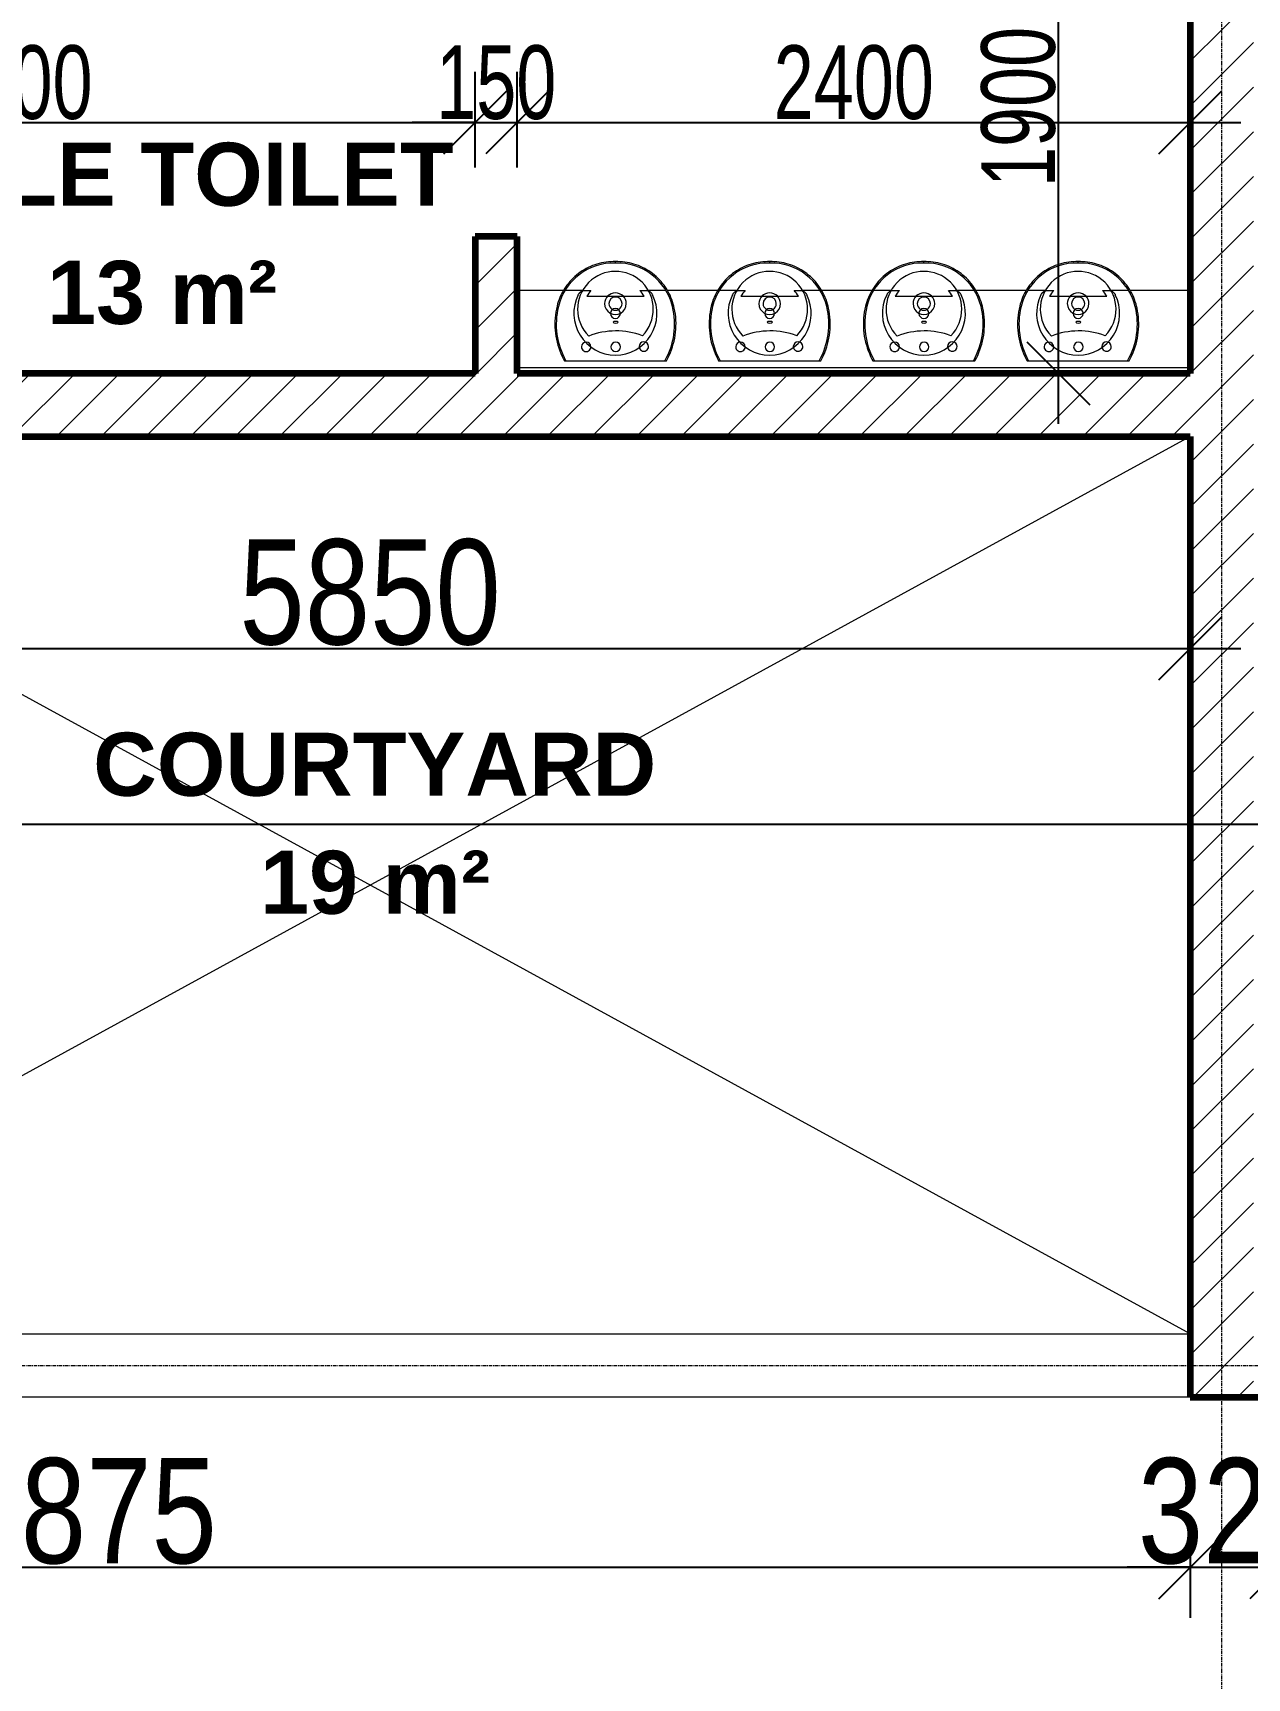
# Model space of a CAD drawing. Header units: millimetres. Extents: x -35190 to 411743, y -233114 to 23872.
# Drawn here: x 158032 to 162362, y -4478 to 1388 of the extents above; entities that cross this region are included whole.
import ezdxf

# ---------------------------------------------------------------- set-up
doc = ezdxf.new("R2010")
doc.units = ezdxf.units.MM
doc.linetypes.add('Grid Line', pattern=[22.225, 12.7, -3.175, 3.175, -3.175])
for name, color, linetype, lineweight in [('A-ANNO-DIMS', 211, 'Continuous', 9), ('A-AREA-IDEN', 2, 'Continuous', 9), ('A-DETL-THIN', 151, 'Continuous', 18), ('A-WALL', 113, 'Continuous', 18), ('A-WALL-PATT', 111, 'Continuous', 18), ('I-FURN', 30, 'Continuous', 18), ('P-SANR-FIXT', 6, 'Continuous', 18), ('S-GRID', 1, 'Continuous', 9)]:
    doc.layers.add(name, color=color, linetype=linetype, lineweight=lineweight)
doc.styles.add('Arial_3', font='arial.ttf', dxfattribs={"width": 0.8, "height": 375})
doc.styles.add('Arial_8', font='arial.ttf', dxfattribs={"width": 0.7, "height": 262.5})
doc.styles.add('Arial_B', font='arialbd.ttf', dxfattribs={"height": 225})
doc.dimstyles.new('main_4_5mm', dxfattribs={"dimscale": 304.8, "dimtxt": 382.597275, "dimasz": 0.738189, "dimexe": 0.590551, "dimexo": 0.0625, "dimgap": 0.024606, "dimtad": 1, "dimdec": 0, "dimzin": 0, "dimdsep": 46, "dimtxsty": 'Arial_3', "dimblk1": 'OBLIQUE', "dimblk2": 'OBLIQUE', "dimsah": 1, "dimcen": 0.09, "dimdle": 0.590551, "dimazin": 0, "dimtfac": 1, "dimtdec": 4, "dimtix": 1, "dimtmove": 0, "dimatfit": 3, "dimfxl": 0.590551, "dimfxlon": 1, "dimtvp": 1, "dimtolj": 1, "dimtzin": 0, "dimarcsym": 2})
doc.dimstyles.new('main_4_5mm_2', dxfattribs={"dimscale": 304.8, "dimtxt": 382.597275, "dimasz": 0.738189, "dimexe": 0.590551, "dimexo": 0.0625, "dimgap": 0.024606, "dimtad": 1, "dimdec": 0, "dimzin": 0, "dimdsep": 46, "dimtxsty": 'Arial_3', "dimblk1": 'OBLIQUE', "dimblk2": 'OBLIQUE', "dimsah": 1, "dimcen": 0.09, "dimdle": 0.590551, "dimazin": 0, "dimtfac": 1, "dimtdec": 4, "dimtix": 1, "dimtmove": 0, "dimatfit": 3, "dimfxl": 0.590551, "dimfxlon": 1, "dimtvp": 1, "dimtolj": 1, "dimtzin": 0, "dimarcsym": 2})
doc.dimstyles.new('small_3_5mm', dxfattribs={"dimscale": 304.8, "dimtxt": 267.818092, "dimasz": 0.738189, "dimexe": 0.590551, "dimexo": 0.0625, "dimgap": 0.024606, "dimtad": 1, "dimdec": 0, "dimzin": 0, "dimdsep": 46, "dimtxsty": 'Arial_8', "dimblk1": 'OBLIQUE', "dimblk2": 'OBLIQUE', "dimsah": 1, "dimcen": 0.09, "dimdle": 0.590551, "dimazin": 0, "dimtfac": 1, "dimtdec": 4, "dimtix": 1, "dimtmove": 0, "dimatfit": 3, "dimfxl": 0.590551, "dimfxlon": 1, "dimtvp": 1, "dimtolj": 1, "dimtzin": 0, "dimarcsym": 2})
pattern_1 = [(45, (140110.45, -3260.38), (-79.5495, 79.5495), [])]

# ---------------------------------------------------------------- blocks, each defined once
blk = doc.blocks.new('Basins w Vanity Unit - Basins w Vanity Unit-528508-FIRST FLOOR')
at = {"layer": 'I-FURN'}
for p, q in [((-713.6, -20), (1686.4, -20)), ((-713.6, -295), (-498.9, -295)), ((-492.5, -295), (-427.1, -295)), ((-200.1, -295), (-134.7, -295)), ((-128.4, -295), (51.1, -295)), ((57.5, -295), (122.9, -295)), ((349.9, -295), (415.3, -295)), ((421.6, -295), (601.1, -295)), ((607.5, -295), (672.9, -295)), ((899.9, -295), (965.3, -295)), ((971.6, -295), (1151.1, -295)), ((1157.5, -295), (1222.9, -295)), ((1449.9, -295), (1515.3, -295)), ((1521.6, -295), (1686.4, -295))]:
    blk.add_line(p, q, dxfattribs=at)
for centre, radius, start, end in [((-313.6, -213.6), 148.2, 90, 206.62867), ((-313.6, -213.6), 148.2, 333.37133, 90), ((236.4, -213.6), 148.2, 90, 206.62867), ((236.4, -213.6), 148.2, 333.37133, 90), ((786.4, -213.6), 148.2, 90, 206.62867), ((786.4, -213.6), 148.2, 333.37133, 90), ((1336.4, -213.6), 148.2, 90, 206.62867), ((1336.4, -213.6), 148.2, 333.37133, 90), ((-313.6, -213.6), 17.7, 90, 270), ((-313.6, -213.6), 17.7, 270, 90), ((236.4, -213.6), 17.7, 90, 270), ((236.4, -213.6), 17.7, 270, 90), ((786.4, -213.6), 17.7, 90, 270), ((786.4, -213.6), 17.7, 270, 90), ((1336.4, -213.6), 17.7, 90, 270), ((1336.4, -213.6), 17.7, 270, 90), ((-313.6, -213.6), 119.3, 210.97977, 223.0248), ((-313.6, -213.6), 119.3, 316.9752, 329.02023), ((236.4, -213.6), 119.3, 210.97977, 223.0248), ((236.4, -213.6), 119.3, 316.9752, 329.02023), ((786.4, -213.6), 119.3, 210.97977, 223.0248), ((786.4, -213.6), 119.3, 316.9752, 329.02023), ((1336.4, -213.6), 119.3, 210.97977, 223.0248), ((1336.4, -213.6), 119.3, 316.9752, 329.02023)]:
    blk.add_arc(centre, radius, start, end, dxfattribs=at)
for points, knots in [([(-427.1, -295), (-428.1, -295), (-429.9, -294.7), (-432.3, -293.9), (-434.3, -292.9), (-435.8, -292), (-437.2, -290.9), (-438.6, -289.8), (-440.1, -288.4), (-441.4, -287), (-442.7, -285.4), (-444.4, -283.2), (-445.5, -281.3), (-446.1, -280)], [0, 0, 0, 0, 0.142857, 0.285714, 0.357143, 0.428571, 0.5, 0.571429, 0.642857, 0.714286, 0.785714, 0.857143, 1, 1, 1, 1]), ([(-181.1, -280), (-181.8, -281.3), (-182.9, -283.2), (-184.6, -285.4), (-185.6, -286.7), (-186.5, -287.7), (-187.5, -288.7), (-188.6, -289.8), (-190.1, -290.9), (-191.5, -292), (-193, -292.9), (-194.9, -293.9), (-197.4, -294.7), (-199.2, -295), (-200.1, -295)], [0, 0, 0, 0, 0.142857, 0.214286, 0.285714, 0.321429, 0.357143, 0.428571, 0.5, 0.571429, 0.642857, 0.714286, 0.857143, 1, 1, 1, 1]), ([(122.9, -295), (121.9, -295), (120.1, -294.7), (117.7, -293.9), (115.7, -292.9), (114.2, -292), (112.8, -290.9), (111.4, -289.8), (109.9, -288.4), (108.6, -287), (107.3, -285.4), (105.6, -283.2), (104.5, -281.3), (103.9, -280)], [0, 0, 0, 0, 0.142857, 0.285714, 0.357143, 0.428571, 0.5, 0.571429, 0.642857, 0.714286, 0.785714, 0.857143, 1, 1, 1, 1]), ([(368.9, -280), (368.2, -281.3), (367.1, -283.2), (365.4, -285.4), (364.4, -286.7), (363.5, -287.7), (362.5, -288.7), (361.4, -289.8), (359.9, -290.9), (358.5, -292), (357, -292.9), (355.1, -293.9), (352.6, -294.7), (350.8, -295), (349.9, -295)], [0, 0, 0, 0, 0.142857, 0.214286, 0.285714, 0.321429, 0.357143, 0.428571, 0.5, 0.571429, 0.642857, 0.714286, 0.857143, 1, 1, 1, 1]), ([(672.9, -295), (671.9, -295), (670.1, -294.7), (667.7, -293.9), (665.7, -292.9), (664.2, -292), (662.8, -290.9), (661.4, -289.8), (659.9, -288.4), (658.6, -287), (657.3, -285.4), (655.6, -283.2), (654.5, -281.3), (653.9, -280)], [0, 0, 0, 0, 0.142857, 0.285714, 0.357143, 0.428571, 0.5, 0.571429, 0.642857, 0.714286, 0.785714, 0.857143, 1, 1, 1, 1]), ([(918.9, -280), (918.2, -281.3), (917.1, -283.2), (915.4, -285.4), (914.4, -286.7), (913.5, -287.7), (912.5, -288.7), (911.4, -289.8), (909.9, -290.9), (908.5, -292), (907, -292.9), (905.1, -293.9), (902.6, -294.7), (900.8, -295), (899.9, -295)], [0, 0, 0, 0, 0.142857, 0.214286, 0.285714, 0.321429, 0.357143, 0.428571, 0.5, 0.571429, 0.642857, 0.714286, 0.857143, 1, 1, 1, 1]), ([(1222.9, -295), (1221.9, -295), (1220.1, -294.7), (1217.7, -293.9), (1215.7, -292.9), (1214.2, -292), (1212.8, -290.9), (1211.4, -289.8), (1209.9, -288.4), (1208.6, -287), (1207.3, -285.4), (1205.6, -283.2), (1204.5, -281.3), (1203.9, -280)], [0, 0, 0, 0, 0.142857, 0.285714, 0.357143, 0.428571, 0.5, 0.571429, 0.642857, 0.714286, 0.785714, 0.857143, 1, 1, 1, 1]), ([(1468.9, -280), (1468.2, -281.3), (1467.1, -283.2), (1465.4, -285.4), (1464.4, -286.7), (1463.5, -287.7), (1462.5, -288.7), (1461.4, -289.8), (1459.9, -290.9), (1458.5, -292), (1457, -292.9), (1455.1, -293.9), (1452.6, -294.7), (1450.8, -295), (1449.9, -295)], [0, 0, 0, 0, 0.142857, 0.214286, 0.285714, 0.321429, 0.357143, 0.428571, 0.5, 0.571429, 0.642857, 0.714286, 0.857143, 1, 1, 1, 1])]:
    blk.add_open_spline(points, degree=3, knots=knots, dxfattribs=at)
for points in [[(-313.6, -275), (-319.8, -275), (-332, -275), (-350.1, -275), (-368, -275), (-385.2, -275), (-401.4, -275), (-411.2, -275), (-416, -275)], [(-211.3, -275), (-216, -275), (-225.9, -275), (-242.1, -275), (-259.2, -275), (-277.1, -275), (-295.3, -275), (-307.5, -275), (-313.6, -275)], [(236.4, -275), (230.2, -275), (218, -275), (199.9, -275), (182, -275), (164.8, -275), (148.6, -275), (138.8, -275), (134, -275)], [(338.7, -275), (334, -275), (324.1, -275), (307.9, -275), (290.8, -275), (272.9, -275), (254.7, -275), (242.5, -275), (236.4, -275)], [(786.4, -275), (780.2, -275), (768, -275), (749.9, -275), (732, -275), (714.8, -275), (698.6, -275), (688.8, -275), (684, -275)], [(888.7, -275), (884, -275), (874.1, -275), (857.9, -275), (840.8, -275), (822.9, -275), (804.7, -275), (792.5, -275), (786.4, -275)], [(1336.4, -275), (1330.2, -275), (1318, -275), (1299.9, -275), (1282, -275), (1264.8, -275), (1248.6, -275), (1238.8, -275), (1234, -275)], [(1438.7, -275), (1434, -275), (1424.1, -275), (1407.9, -275), (1390.8, -275), (1372.9, -275), (1354.7, -275), (1342.5, -275), (1336.4, -275)], [(-400.9, -295), (-405.8, -295), (-415.1, -295), (-423.3, -295), (-427.1, -295)], [(-200.1, -295), (-203.9, -295), (-212.1, -295), (-221.4, -295), (-226.4, -295)], [(149.1, -295), (144.2, -295), (134.9, -295), (126.7, -295), (122.9, -295)], [(349.9, -295), (346.1, -295), (337.9, -295), (328.6, -295), (323.6, -295)], [(699.1, -295), (694.2, -295), (684.9, -295), (676.7, -295), (672.9, -295)], [(899.9, -295), (896.1, -295), (887.9, -295), (878.6, -295), (873.6, -295)], [(1249.1, -295), (1244.2, -295), (1234.9, -295), (1226.7, -295), (1222.9, -295)], [(1449.9, -295), (1446.1, -295), (1437.9, -295), (1428.6, -295), (1423.6, -295)]]:
    blk.add_open_spline(points, degree=3, dxfattribs=at)
blk = doc.blocks.new('Sink - Cloakroom - 440 x 350mm-392213-FIRST FLOOR')
at = {"layer": 'P-SANR-FIXT'}
for p, q in [((182.1, 0), (-179.1, 0)), ((-176.5, 0), (-177.5, 0)), ((177.5, 0), (176.5, 0))]:
    blk.add_line(p, q, dxfattribs=at)
at = {"layer": 'P-SANR-FIXT', "flags": 128}
for points in [[(-182.1, 0), (-187.1, -9.5), (-191.8, -19.2), (-196.1, -29.1), (-199.9, -39.2), (-203.4, -49.4), (-206.4, -59.7), (-209.1, -70.2), (-211.3, -80.7), (-213.1, -91.3), (-214.4, -102), (-215.4, -112.7), (-215.9, -123.5), (-216, -134.3), (-215.6, -145), (-214.8, -155.8), (-213.6, -166.5), (-212, -177.1), (-209.9, -187.7), (-208.4, -194.2)], [(208.4, -194.2), (210.7, -183.7), (212.6, -173.1), (214.1, -162.5), (215.2, -151.7), (215.8, -141), (216, -130.2), (215.7, -119.4), (215.1, -108.7), (214, -98), (212.5, -87.3), (210.5, -76.7), (208.1, -66.2), (205.3, -55.8), (202.1, -45.5), (198.5, -35.4), (194.5, -25.4), (190.1, -15.6), (185.3, -5.9), (182.1, 0)], [(-208.4, -194.2), (-206.3, -202.3), (-203.8, -210.3), (-201.1, -218.1), (-198, -225.9), (-194.6, -233.5), (-190.9, -241), (-186.9, -248.3), (-182.7, -255.5), (-178.1, -262.4), (-173.3, -269.2), (-168.2, -275.8), (-162.8, -282.2), (-157.2, -288.4), (-151.4, -294.3), (-145.3, -300), (-139, -305.5), (-132.5, -310.7), (-125.7, -315.6), (-118.8, -320.2), (-111.7, -324.6), (-104.5, -328.7), (-97, -332.5), (-89.5, -336), (-81.8, -339.2), (-74, -342.1), (-66, -344.6), (-58, -346.9), (-49.9, -348.8), (-41.7, -350.4), (-33.5, -351.7), (-25.2, -352.6), (-16.9, -353.2), (-8.6, -353.5), (-0.2, -353.4), (0, -353.4)], [(0, -353.4), (8.3, -353.5), (16.7, -353.2), (25, -352.6), (33.3, -351.7), (41.5, -350.4), (49.7, -348.9), (57.8, -346.9), (65.8, -344.7), (73.8, -342.1), (81.6, -339.3), (89.3, -336.1), (96.9, -332.6), (104.3, -328.8), (111.5, -324.7), (118.6, -320.4), (125.6, -315.7), (132.3, -310.8), (138.8, -305.6), (145.1, -300.2), (151.2, -294.5), (157.1, -288.5), (162.7, -282.4), (168, -276), (173.1, -269.4), (178, -262.6), (182.5, -255.6), (186.8, -248.5), (190.8, -241.2), (194.5, -233.7), (197.9, -226.1), (201, -218.3), (203.8, -210.5), (206.2, -202.5), (208.3, -194.5), (208.4, -194.2)]]:
    blk.add_lwpolyline(points, dxfattribs=at)
at = {"layer": 'P-SANR-FIXT'}
for centre, radius, start, end in [((53.3, -130.8), 264.4, 150.36495, 193.63505), ((-101.3, -50.7), 17, 360, 180), ((-101.3, -50.7), 17, 180, 360), ((-0.8, -49.2), 16.8, 90, 270), ((-0.8, -49.2), 16.8, 270, 90), ((104.3, -49.7), 17, 360, 180), ((104.3, -49.7), 17, 180, 360), ((-53.3, -130.8), 264.4, 346.36495, 29.63505), ((0, -183.6), 135, 135.46291, 45.05561), ((-1.6, 160.3), 266.6, 249.19864, 291.31988), ((0, -203.6), 38.6, 360, 180), ((-5.9, -145.1), 203.5, 193.63505, 271.65578), ((-5.9, -145.1), 203.5, 205.1998, 208.07845), ((0, -203.6), 38.6, 180, 360), ((0, -203.6), 23.5, 360, 180), ((0, -203.6), 23.5, 180, 360), ((5.9, -145.1), 203.5, 268.34422, 346.36495), ((5.9, -145.1), 203.5, 331.92229, 334.80094), ((-5.9, -145.1), 203.5, 231.20646, 234.08511), ((-5.9, -145.1), 203.5, 257.21312, 260.09178), ((5.9, -145.1), 203.5, 279.90897, 282.78762), ((5.9, -145.1), 203.5, 305.91563, 308.79428)]:
    blk.add_arc(centre, radius, start, end, dxfattribs=at)
for major_axis in [(-9.08, 0), (9.08, 0)]:
    blk.add_ellipse((-0.5, -137.4), major_axis=major_axis, ratio=0.332108, start_param=3.141593, end_param=6.283185, dxfattribs=at)
for points, knots in [([(-177.5, 0), (-178.2, 0), (-179.1, 0), (-180.3, 0), (-181.1, 0), (-181.6, 0), (-181.8, 0), (-182.1, 0), (-182.1, 0), (-182.1, 0)], [-1, -1, -1, -1, -0.75, -0.625, -0.5, -0.375, -0.3125, -0.25, -0.125, -0.125, -0.125, -0.125]), ([(182.1, 0), (182.1, 0), (182.1, 0), (181.8, 0), (181.6, 0), (181.1, 0), (180.3, 0), (179.1, 0), (178.2, 0), (177.5, 0)], [-0.875, -0.875, -0.875, -0.875, -0.75, -0.6875, -0.625, -0.5, -0.375, -0.25, 0, 0, 0, 0])]:
    blk.add_open_spline(points, degree=3, knots=knots, dxfattribs=at)
for points in [[(-182.1, 0), (-182.1, 0), (-182, 0), (-181.9, 0)], [(181.9, 0), (182, 0), (182.1, 0), (182.1, 0)], [(0, -349.4), (0, -350), (0, -351.3), (0, -352.7), (0, -353.2), (0, -353.3)], [(0, -353.4), (0, -353.4), (0, -353.4), (0, -353.3)]]:
    blk.add_open_spline(points, degree=3, dxfattribs=at)
blk = doc.blocks.new('Sink - Cloakroom - 440 x 350mm-V29-FIRST FLOOR')
at = {"layer": 'P-SANR-FIXT'}
for p, q in [((182.1, 0), (-179.1, 0)), ((-176.5, 0), (-177.5, 0)), ((177.5, 0), (176.5, 0))]:
    blk.add_line(p, q, dxfattribs=at)
at = {"layer": 'P-SANR-FIXT', "flags": 128}
for points in [[(-182.1, 0), (-187.1, -9.5), (-191.8, -19.2), (-196.1, -29.1), (-199.9, -39.2), (-203.4, -49.4), (-206.4, -59.7), (-209.1, -70.2), (-211.3, -80.7), (-213.1, -91.3), (-214.4, -102), (-215.4, -112.7), (-215.9, -123.5), (-216, -134.3), (-215.6, -145), (-214.8, -155.8), (-213.6, -166.5), (-212, -177.1), (-209.9, -187.7), (-208.4, -194.2)], [(208.4, -194.2), (210.7, -183.7), (212.6, -173.1), (214.1, -162.5), (215.2, -151.7), (215.8, -141), (216, -130.2), (215.7, -119.4), (215.1, -108.7), (214, -98), (212.5, -87.3), (210.5, -76.7), (208.1, -66.2), (205.3, -55.8), (202.1, -45.5), (198.5, -35.4), (194.5, -25.4), (190.1, -15.6), (185.3, -5.9), (182.1, 0)], [(-208.4, -194.2), (-206.3, -202.3), (-203.8, -210.3), (-201.1, -218.1), (-198, -225.9), (-194.6, -233.5), (-190.9, -241), (-186.9, -248.3), (-182.7, -255.5), (-178.1, -262.4), (-173.3, -269.2), (-168.2, -275.8), (-162.8, -282.2), (-157.2, -288.4), (-151.4, -294.3), (-145.3, -300), (-139, -305.5), (-132.5, -310.7), (-125.7, -315.6), (-118.8, -320.2), (-111.7, -324.6), (-104.5, -328.7), (-97, -332.5), (-89.5, -336), (-81.8, -339.2), (-74, -342.1), (-66, -344.6), (-58, -346.9), (-49.9, -348.8), (-41.7, -350.4), (-33.5, -351.7), (-25.2, -352.6), (-16.9, -353.2), (-8.6, -353.5), (-0.2, -353.4), (0, -353.4)], [(0, -353.4), (8.3, -353.5), (16.7, -353.2), (25, -352.6), (33.3, -351.7), (41.5, -350.4), (49.7, -348.9), (57.8, -346.9), (65.8, -344.7), (73.8, -342.1), (81.6, -339.3), (89.3, -336.1), (96.9, -332.6), (104.3, -328.8), (111.5, -324.7), (118.6, -320.4), (125.6, -315.7), (132.3, -310.8), (138.8, -305.6), (145.1, -300.2), (151.2, -294.5), (157.1, -288.5), (162.7, -282.4), (168, -276), (173.1, -269.4), (178, -262.6), (182.5, -255.6), (186.8, -248.5), (190.8, -241.2), (194.5, -233.7), (197.9, -226.1), (201, -218.3), (203.8, -210.5), (206.2, -202.5), (208.3, -194.5), (208.4, -194.2)]]:
    blk.add_lwpolyline(points, dxfattribs=at)
at = {"layer": 'P-SANR-FIXT'}
for centre, radius, start, end in [((53.3, -130.8), 264.4, 150.36495, 193.63505), ((-101.3, -50.7), 17, 360, 180), ((-101.3, -50.7), 17, 180, 360), ((-0.8, -49.2), 16.8, 90, 270), ((-0.8, -49.2), 16.8, 270, 90), ((104.3, -49.7), 17, 360, 180), ((104.3, -49.7), 17, 180, 360), ((-53.3, -130.8), 264.4, 346.36495, 29.63505), ((0, -183.6), 135, 135.46291, 45.05561), ((-1.6, 160.3), 266.6, 249.19864, 291.31988), ((0, -203.6), 38.6, 360, 180), ((-5.9, -145.1), 203.5, 193.63505, 271.65578), ((-5.9, -145.1), 203.5, 205.1998, 208.07845), ((0, -203.6), 38.6, 180, 360), ((0, -203.6), 23.5, 360, 180), ((0, -203.6), 23.5, 180, 360), ((5.9, -145.1), 203.5, 268.34422, 346.36495), ((5.9, -145.1), 203.5, 331.92229, 334.80094), ((-5.9, -145.1), 203.5, 231.20646, 234.08511), ((-5.9, -145.1), 203.5, 257.21312, 260.09178), ((5.9, -145.1), 203.5, 279.90897, 282.78762), ((5.9, -145.1), 203.5, 305.91563, 308.79428)]:
    blk.add_arc(centre, radius, start, end, dxfattribs=at)
for major_axis in [(-9.08, 0), (9.08, 0)]:
    blk.add_ellipse((-0.5, -137.4), major_axis=major_axis, ratio=0.332108, start_param=3.141593, end_param=6.283185, dxfattribs=at)
for points, knots in [([(-177.5, 0), (-178.2, 0), (-179.1, 0), (-180.3, 0), (-181.1, 0), (-181.6, 0), (-181.8, 0), (-182.1, 0), (-182.1, 0), (-182.1, 0)], [-1, -1, -1, -1, -0.75, -0.625, -0.5, -0.375, -0.3125, -0.25, -0.125, -0.125, -0.125, -0.125]), ([(182.1, 0), (182.1, 0), (182.1, 0), (181.8, 0), (181.6, 0), (181.1, 0), (180.3, 0), (179.1, 0), (178.2, 0), (177.5, 0)], [-0.875, -0.875, -0.875, -0.875, -0.75, -0.6875, -0.625, -0.5, -0.375, -0.25, 0, 0, 0, 0])]:
    blk.add_open_spline(points, degree=3, knots=knots, dxfattribs=at)
for points in [[(-182.1, 0), (-182.1, 0), (-182, 0), (-181.9, 0)], [(181.9, 0), (182, 0), (182.1, 0), (182.1, 0)], [(0, -349.4), (0, -350), (0, -351.3), (0, -352.7), (0, -353.2), (0, -353.3)], [(0, -353.4), (0, -353.4), (0, -353.4), (0, -353.3)]]:
    blk.add_open_spline(points, degree=3, dxfattribs=at)
blk = doc.blocks.new('Sink - Cloakroom - 440 x 350mm-V30-FIRST FLOOR')
at = {"layer": 'P-SANR-FIXT'}
for p, q in [((182.1, 0), (-179.1, 0)), ((-176.5, 0), (-177.5, 0)), ((177.5, 0), (176.5, 0))]:
    blk.add_line(p, q, dxfattribs=at)
at = {"layer": 'P-SANR-FIXT', "flags": 128}
for points in [[(-182.1, 0), (-187.1, -9.5), (-191.8, -19.2), (-196.1, -29.1), (-199.9, -39.2), (-203.4, -49.4), (-206.4, -59.7), (-209.1, -70.2), (-211.3, -80.7), (-213.1, -91.3), (-214.4, -102), (-215.4, -112.7), (-215.9, -123.5), (-216, -134.3), (-215.6, -145), (-214.8, -155.8), (-213.6, -166.5), (-212, -177.1), (-209.9, -187.7), (-208.4, -194.2)], [(208.4, -194.2), (210.7, -183.7), (212.6, -173.1), (214.1, -162.5), (215.2, -151.7), (215.8, -141), (216, -130.2), (215.7, -119.4), (215.1, -108.7), (214, -98), (212.5, -87.3), (210.5, -76.7), (208.1, -66.2), (205.3, -55.8), (202.1, -45.5), (198.5, -35.4), (194.5, -25.4), (190.1, -15.6), (185.3, -5.9), (182.1, 0)], [(-208.4, -194.2), (-206.3, -202.3), (-203.8, -210.3), (-201.1, -218.1), (-198, -225.9), (-194.6, -233.5), (-190.9, -241), (-186.9, -248.3), (-182.7, -255.5), (-178.1, -262.4), (-173.3, -269.2), (-168.2, -275.8), (-162.8, -282.2), (-157.2, -288.4), (-151.4, -294.3), (-145.3, -300), (-139, -305.5), (-132.5, -310.7), (-125.7, -315.6), (-118.8, -320.2), (-111.7, -324.6), (-104.5, -328.7), (-97, -332.5), (-89.5, -336), (-81.8, -339.2), (-74, -342.1), (-66, -344.6), (-58, -346.9), (-49.9, -348.8), (-41.7, -350.4), (-33.5, -351.7), (-25.2, -352.6), (-16.9, -353.2), (-8.6, -353.5), (-0.2, -353.4), (0, -353.4)], [(0, -353.4), (8.3, -353.5), (16.7, -353.2), (25, -352.6), (33.3, -351.7), (41.5, -350.4), (49.7, -348.9), (57.8, -346.9), (65.8, -344.7), (73.8, -342.1), (81.6, -339.3), (89.3, -336.1), (96.9, -332.6), (104.3, -328.8), (111.5, -324.7), (118.6, -320.4), (125.6, -315.7), (132.3, -310.8), (138.8, -305.6), (145.1, -300.2), (151.2, -294.5), (157.1, -288.5), (162.7, -282.4), (168, -276), (173.1, -269.4), (178, -262.6), (182.5, -255.6), (186.8, -248.5), (190.8, -241.2), (194.5, -233.7), (197.9, -226.1), (201, -218.3), (203.8, -210.5), (206.2, -202.5), (208.3, -194.5), (208.4, -194.2)]]:
    blk.add_lwpolyline(points, dxfattribs=at)
at = {"layer": 'P-SANR-FIXT'}
for centre, radius, start, end in [((53.3, -130.8), 264.4, 150.36495, 193.63505), ((-101.3, -50.7), 17, 360, 180), ((-101.3, -50.7), 17, 180, 360), ((-0.8, -49.2), 16.8, 90, 270), ((-0.8, -49.2), 16.8, 270, 90), ((104.3, -49.7), 17, 360, 180), ((104.3, -49.7), 17, 180, 360), ((-53.3, -130.8), 264.4, 346.36495, 29.63505), ((0, -183.6), 135, 135.46291, 45.05561), ((-1.6, 160.3), 266.6, 249.19864, 291.31988), ((0, -203.6), 38.6, 360, 180), ((-5.9, -145.1), 203.5, 193.63505, 271.65578), ((-5.9, -145.1), 203.5, 205.1998, 208.07845), ((0, -203.6), 38.6, 180, 360), ((0, -203.6), 23.5, 360, 180), ((0, -203.6), 23.5, 180, 360), ((5.9, -145.1), 203.5, 268.34422, 346.36495), ((5.9, -145.1), 203.5, 331.92229, 334.80094), ((-5.9, -145.1), 203.5, 231.20646, 234.08511), ((-5.9, -145.1), 203.5, 257.21312, 260.09178), ((5.9, -145.1), 203.5, 279.90897, 282.78762), ((5.9, -145.1), 203.5, 305.91563, 308.79428)]:
    blk.add_arc(centre, radius, start, end, dxfattribs=at)
for major_axis in [(-9.08, 0), (9.08, 0)]:
    blk.add_ellipse((-0.5, -137.4), major_axis=major_axis, ratio=0.332108, start_param=3.141593, end_param=6.283185, dxfattribs=at)
for points, knots in [([(-177.5, 0), (-178.2, 0), (-179.1, 0), (-180.3, 0), (-181.1, 0), (-181.6, 0), (-181.8, 0), (-182.1, 0), (-182.1, 0), (-182.1, 0)], [-1, -1, -1, -1, -0.75, -0.625, -0.5, -0.375, -0.3125, -0.25, -0.125, -0.125, -0.125, -0.125]), ([(182.1, 0), (182.1, 0), (182.1, 0), (181.8, 0), (181.6, 0), (181.1, 0), (180.3, 0), (179.1, 0), (178.2, 0), (177.5, 0)], [-0.875, -0.875, -0.875, -0.875, -0.75, -0.6875, -0.625, -0.5, -0.375, -0.25, 0, 0, 0, 0])]:
    blk.add_open_spline(points, degree=3, knots=knots, dxfattribs=at)
for points in [[(-182.1, 0), (-182.1, 0), (-182, 0), (-181.9, 0)], [(181.9, 0), (182, 0), (182.1, 0), (182.1, 0)], [(0, -349.4), (0, -350), (0, -351.3), (0, -352.7), (0, -353.2), (0, -353.3)], [(0, -353.4), (0, -353.4), (0, -353.4), (0, -353.3)]]:
    blk.add_open_spline(points, degree=3, dxfattribs=at)
blk = doc.blocks.new('Sink - Cloakroom - 440 x 350mm-V31-FIRST FLOOR')
at = {"layer": 'P-SANR-FIXT'}
for p, q in [((182.1, 0), (-179.1, 0)), ((-176.5, 0), (-177.5, 0)), ((177.5, 0), (176.5, 0))]:
    blk.add_line(p, q, dxfattribs=at)
at = {"layer": 'P-SANR-FIXT', "flags": 128}
for points in [[(-182.1, 0), (-187.1, -9.5), (-191.8, -19.2), (-196.1, -29.1), (-199.9, -39.2), (-203.4, -49.4), (-206.4, -59.7), (-209.1, -70.2), (-211.3, -80.7), (-213.1, -91.3), (-214.4, -102), (-215.4, -112.7), (-215.9, -123.5), (-216, -134.3), (-215.6, -145), (-214.8, -155.8), (-213.6, -166.5), (-212, -177.1), (-209.9, -187.7), (-208.4, -194.2)], [(208.4, -194.2), (210.7, -183.7), (212.6, -173.1), (214.1, -162.5), (215.2, -151.7), (215.8, -141), (216, -130.2), (215.7, -119.4), (215.1, -108.7), (214, -98), (212.5, -87.3), (210.5, -76.7), (208.1, -66.2), (205.3, -55.8), (202.1, -45.5), (198.5, -35.4), (194.5, -25.4), (190.1, -15.6), (185.3, -5.9), (182.1, 0)], [(-208.4, -194.2), (-206.3, -202.3), (-203.8, -210.3), (-201.1, -218.1), (-198, -225.9), (-194.6, -233.5), (-190.9, -241), (-186.9, -248.3), (-182.7, -255.5), (-178.1, -262.4), (-173.3, -269.2), (-168.2, -275.8), (-162.8, -282.2), (-157.2, -288.4), (-151.4, -294.3), (-145.3, -300), (-139, -305.5), (-132.5, -310.7), (-125.7, -315.6), (-118.8, -320.2), (-111.7, -324.6), (-104.5, -328.7), (-97, -332.5), (-89.5, -336), (-81.8, -339.2), (-74, -342.1), (-66, -344.6), (-58, -346.9), (-49.9, -348.8), (-41.7, -350.4), (-33.5, -351.7), (-25.2, -352.6), (-16.9, -353.2), (-8.6, -353.5), (-0.2, -353.4), (0, -353.4)], [(0, -353.4), (8.3, -353.5), (16.7, -353.2), (25, -352.6), (33.3, -351.7), (41.5, -350.4), (49.7, -348.9), (57.8, -346.9), (65.8, -344.7), (73.8, -342.1), (81.6, -339.3), (89.3, -336.1), (96.9, -332.6), (104.3, -328.8), (111.5, -324.7), (118.6, -320.4), (125.6, -315.7), (132.3, -310.8), (138.8, -305.6), (145.1, -300.2), (151.2, -294.5), (157.1, -288.5), (162.7, -282.4), (168, -276), (173.1, -269.4), (178, -262.6), (182.5, -255.6), (186.8, -248.5), (190.8, -241.2), (194.5, -233.7), (197.9, -226.1), (201, -218.3), (203.8, -210.5), (206.2, -202.5), (208.3, -194.5), (208.4, -194.2)]]:
    blk.add_lwpolyline(points, dxfattribs=at)
at = {"layer": 'P-SANR-FIXT'}
for centre, radius, start, end in [((53.3, -130.8), 264.4, 150.36495, 193.63505), ((-101.3, -50.7), 17, 360, 180), ((-101.3, -50.7), 17, 180, 360), ((-0.8, -49.2), 16.8, 90, 270), ((-0.8, -49.2), 16.8, 270, 90), ((104.3, -49.7), 17, 360, 180), ((104.3, -49.7), 17, 180, 360), ((-53.3, -130.8), 264.4, 346.36495, 29.63505), ((0, -183.6), 135, 135.46291, 45.05561), ((-1.6, 160.3), 266.6, 249.19864, 291.31988), ((0, -203.6), 38.6, 360, 180), ((-5.9, -145.1), 203.5, 193.63505, 271.65578), ((-5.9, -145.1), 203.5, 205.1998, 208.07845), ((0, -203.6), 38.6, 180, 360), ((0, -203.6), 23.5, 360, 180), ((0, -203.6), 23.5, 180, 360), ((5.9, -145.1), 203.5, 268.34422, 346.36495), ((5.9, -145.1), 203.5, 331.92229, 334.80094), ((-5.9, -145.1), 203.5, 231.20646, 234.08511), ((-5.9, -145.1), 203.5, 257.22488, 260.09178), ((5.9, -145.1), 203.5, 279.90897, 282.78762), ((5.9, -145.1), 203.5, 305.91563, 308.79428)]:
    blk.add_arc(centre, radius, start, end, dxfattribs=at)
for major_axis in [(-9.08, 0), (9.08, 0)]:
    blk.add_ellipse((-0.5, -137.4), major_axis=major_axis, ratio=0.332108, start_param=3.141593, end_param=6.283185, dxfattribs=at)
for points, knots in [([(-177.5, 0), (-178.2, 0), (-179.1, 0), (-180.3, 0), (-181.1, 0), (-181.6, 0), (-181.8, 0), (-182.1, 0), (-182.1, 0), (-182.1, 0)], [-1, -1, -1, -1, -0.75, -0.625, -0.5, -0.375, -0.3125, -0.25, -0.125, -0.125, -0.125, -0.125]), ([(182.1, 0), (182.1, 0), (182.1, 0), (181.8, 0), (181.6, 0), (181.1, 0), (180.3, 0), (179.1, 0), (178.2, 0), (177.5, 0)], [-0.875, -0.875, -0.875, -0.875, -0.75, -0.6875, -0.625, -0.5, -0.375, -0.25, 0, 0, 0, 0])]:
    blk.add_open_spline(points, degree=3, knots=knots, dxfattribs=at)
for points in [[(-182.1, 0), (-182.1, 0), (-182, 0), (-181.9, 0)], [(181.9, 0), (182, 0), (182.1, 0), (182.1, 0)], [(0, -349.4), (0, -350), (0, -351.3), (0, -352.7), (0, -353.2), (0, -353.3)], [(0, -353.4), (0, -353.4), (0, -353.4), (0, -353.3)]]:
    blk.add_open_spline(points, degree=3, dxfattribs=at)
blk = doc.blocks.new('_Oblique')
at = {"color": 0, "linetype": 'ByBlock', "lineweight": -2}
blk.add_line((-0.5, -0.5), (0.5, 0.5), dxfattribs=at)
blk = doc.blocks.new('*D3904')
at = {"layer": 'A-ANNO-DIMS', "color": 0, "lineweight": -2, "transparency": 16777216}
for p, q in [((159609.4, 908.5), (159609.4, 1249.4)), ((156309.4, 1230.4), (156309.4, 889.4)), ((156129.4, 1069.4), (159789.4, 1069.4))]:
    blk.add_line(p, q, dxfattribs=at)
at = {"layer": 'Defpoints', "color": 0, "transparency": 16777216}
for p in [(156309.4, 1249.4), (159609.4, 1069.4), (159609.4, 889.4)]:
    blk.add_point(p, dxfattribs=at)
at = {"layer": 'A-ANNO-DIMS', "color": 0, "lineweight": -2, "transparency": 16777216, "xscale": 224.9999999999999, "yscale": 224.9999999999999, "zscale": 224.9999999999999, "rotation": 180}
blk.add_blockref('_Oblique', (156309.4, 1069.4), dxfattribs=at)
at = {"layer": 'A-ANNO-DIMS', "color": 0, "lineweight": -2, "transparency": 16777216, "xscale": 224.9999999999999, "yscale": 224.9999999999999, "zscale": 224.9999999999999}
blk.add_blockref('_Oblique', (159609.4, 1069.4), dxfattribs=at)
at = {"layer": 'A-ANNO-DIMS', "color": 0, "transparency": 16777216, "insert": (157959.4, 1211), "char_height": 262.5, "width": 672.429, "attachment_point": 5, "style": 'Arial_8'}
blk.add_mtext('\\A1;3300', dxfattribs=at)
blk = doc.blocks.new('*D3905')
at = {"layer": 'A-ANNO-DIMS', "color": 0, "lineweight": -2, "transparency": 16777216}
for p, q in [((159609.4, 908.5), (159609.4, 1249.4)), ((159759.4, 908.5), (159759.4, 1249.4)), ((159609.4, 1069.4), (159384.4, 1069.4)), ((159609.4, 1069.4), (159759.4, 1069.4)), ((159759.4, 1069.4), (159984.4, 1069.4))]:
    blk.add_line(p, q, dxfattribs=at)
at = {"layer": 'Defpoints', "color": 0, "transparency": 16777216}
for p in [(159759.4, 1069.4), (159609.4, 889.4), (159759.4, 889.4)]:
    blk.add_point(p, dxfattribs=at)
at = {"layer": 'A-ANNO-DIMS', "color": 0, "lineweight": -2, "transparency": 16777216, "xscale": 224.9999999999999, "yscale": 224.9999999999999, "zscale": 224.9999999999999}
blk.add_blockref('_Oblique', (159609.4, 1069.4), dxfattribs=at)
at = {"layer": 'A-ANNO-DIMS', "color": 0, "lineweight": -2, "transparency": 16777216, "xscale": 224.9999999999999, "yscale": 224.9999999999999, "zscale": 224.9999999999999, "rotation": 180}
blk.add_blockref('_Oblique', (159759.4, 1069.4), dxfattribs=at)
at = {"layer": 'A-ANNO-DIMS', "color": 0, "transparency": 16777216, "insert": (159684.4, 1210.9), "char_height": 262.5, "width": 504.322, "attachment_point": 5, "style": 'Arial_8'}
blk.add_mtext('\\A1;150', dxfattribs=at)
blk = doc.blocks.new('*D3906')
at = {"layer": 'A-ANNO-DIMS', "color": 0, "lineweight": -2, "transparency": 16777216}
for p, q in [((159759.4, 908.5), (159759.4, 1249.4)), ((162159.4, 1230.4), (162159.4, 889.4)), ((159579.4, 1069.4), (162339.4, 1069.4))]:
    blk.add_line(p, q, dxfattribs=at)
at = {"layer": 'Defpoints', "color": 0, "transparency": 16777216}
for p in [(162159.4, 1249.4), (162159.4, 1069.4), (159759.4, 889.4)]:
    blk.add_point(p, dxfattribs=at)
at = {"layer": 'A-ANNO-DIMS', "color": 0, "lineweight": -2, "transparency": 16777216, "xscale": 224.9999999999999, "yscale": 224.9999999999999, "zscale": 224.9999999999999, "rotation": 180}
blk.add_blockref('_Oblique', (159759.4, 1069.4), dxfattribs=at)
at = {"layer": 'A-ANNO-DIMS', "color": 0, "lineweight": -2, "transparency": 16777216, "xscale": 224.9999999999999, "yscale": 224.9999999999999, "zscale": 224.9999999999999}
blk.add_blockref('_Oblique', (162159.4, 1069.4), dxfattribs=at)
at = {"layer": 'A-ANNO-DIMS', "color": 0, "transparency": 16777216, "insert": (160959.4, 1210.9), "char_height": 262.5, "width": 672.429, "attachment_point": 5, "style": 'Arial_8'}
blk.add_mtext('\\A1;2400', dxfattribs=at)
blk = doc.blocks.new('*D3909')
at = {"layer": 'A-ANNO-DIMS', "color": 0, "lineweight": -2, "transparency": 16777216}
for p, q in [((161688.4, 2254.3), (161688.4, -5.7)), ((161527.5, 2074.3), (161868.4, 2074.3)), ((161849.4, 174.3), (161508.4, 174.3))]:
    blk.add_line(p, q, dxfattribs=at)
at = {"layer": 'Defpoints', "color": 0, "transparency": 16777216}
for p in [(161508.4, 2074.3), (161688.4, 174.3), (161868.4, 174.3)]:
    blk.add_point(p, dxfattribs=at)
at = {"layer": 'A-ANNO-DIMS', "color": 0, "lineweight": -2, "transparency": 16777216, "xscale": 224.9999999999999, "yscale": 224.9999999999999, "zscale": 224.9999999999999}
for p, rotation in [((161688.4, 2074.3), 90), ((161688.4, 174.3), 270)]:
    blk.add_blockref('_Oblique', p, dxfattribs=dict(at, rotation=rotation))
at = {"layer": 'A-ANNO-DIMS', "color": 0, "transparency": 16777216, "insert": (161546.9, 1124.3), "char_height": 262.5, "width": 672.429, "attachment_point": 5, "rotation": 90, "style": 'Arial_8'}
blk.add_mtext('\\A1;1900', dxfattribs=at)
blk = doc.blocks.new('*D3928')
at = {"layer": 'A-ANNO-DIMS', "color": 0, "lineweight": -2, "transparency": 16777216}
for p, q in [((154284.4, -3921.6), (154284.4, -4262.6)), ((162159.4, -3921.6), (162159.4, -4262.6)), ((154104.4, -4082.6), (162339.4, -4082.6))]:
    blk.add_line(p, q, dxfattribs=at)
at = {"layer": 'Defpoints', "color": 0, "transparency": 16777216}
for p in [(154284.4, -3902.6), (162159.4, -3902.6), (162159.4, -4082.6)]:
    blk.add_point(p, dxfattribs=at)
at = {"layer": 'A-ANNO-DIMS', "color": 0, "lineweight": -2, "transparency": 16777216, "xscale": 224.9999999999999, "yscale": 224.9999999999999, "zscale": 224.9999999999999, "rotation": 180}
blk.add_blockref('_Oblique', (154284.4, -4082.6), dxfattribs=at)
at = {"layer": 'A-ANNO-DIMS', "color": 0, "lineweight": -2, "transparency": 16777216, "xscale": 224.9999999999999, "yscale": 224.9999999999999, "zscale": 224.9999999999999}
blk.add_blockref('_Oblique', (162159.4, -4082.6), dxfattribs=at)
at = {"layer": 'A-ANNO-DIMS', "color": 0, "transparency": 16777216, "insert": (158221.9, -3883.6), "char_height": 375, "width": 1101.88, "attachment_point": 5, "style": 'Arial_3'}
blk.add_mtext('\\A1;7875', dxfattribs=at)
blk = doc.blocks.new('*D3929')
at = {"layer": 'A-ANNO-DIMS', "color": 0, "lineweight": -2, "transparency": 16777216}
for p, q in [((162159.4, -3921.6), (162159.4, -4262.6)), ((162484.4, -3921.6), (162484.4, -4262.6)), ((162159.4, -4082.6), (161934.4, -4082.6)), ((162159.4, -4082.6), (162484.4, -4082.6)), ((162484.4, -4082.6), (162709.4, -4082.6))]:
    blk.add_line(p, q, dxfattribs=at)
at = {"layer": 'Defpoints', "color": 0, "transparency": 16777216}
for p in [(162159.4, -3902.6), (162484.4, -3902.6), (162484.4, -4082.6)]:
    blk.add_point(p, dxfattribs=at)
at = {"layer": 'A-ANNO-DIMS', "color": 0, "lineweight": -2, "transparency": 16777216, "xscale": 224.9999999999999, "yscale": 224.9999999999999, "zscale": 224.9999999999999}
blk.add_blockref('_Oblique', (162159.4, -4082.6), dxfattribs=at)
at = {"layer": 'A-ANNO-DIMS', "color": 0, "lineweight": -2, "transparency": 16777216, "xscale": 224.9999999999999, "yscale": 224.9999999999999, "zscale": 224.9999999999999, "rotation": 180}
blk.add_blockref('_Oblique', (162484.4, -4082.6), dxfattribs=at)
at = {"layer": 'A-ANNO-DIMS', "color": 0, "transparency": 16777216, "insert": (162321.9, -3883.5), "char_height": 375, "width": 826.41, "attachment_point": 5, "style": 'Arial_3'}
blk.add_mtext('\\A1;325', dxfattribs=at)
blk = doc.blocks.new('*D3930')
at = {"layer": 'A-ANNO-DIMS', "color": 0, "lineweight": -2, "transparency": 16777216}
for p, q in [((162484.4, -3921.6), (162484.4, -4262.6)), ((163684.4, -3921.6), (163684.4, -4262.6)), ((162304.4, -4082.6), (163864.4, -4082.6))]:
    blk.add_line(p, q, dxfattribs=at)
at = {"layer": 'Defpoints', "color": 0, "transparency": 16777216}
for p in [(162484.4, -3902.6), (163684.4, -3902.6), (163684.4, -4082.6)]:
    blk.add_point(p, dxfattribs=at)
at = {"layer": 'A-ANNO-DIMS', "color": 0, "lineweight": -2, "transparency": 16777216, "xscale": 224.9999999999999, "yscale": 224.9999999999999, "zscale": 224.9999999999999, "rotation": 180}
blk.add_blockref('_Oblique', (162484.4, -4082.6), dxfattribs=at)
at = {"layer": 'A-ANNO-DIMS', "color": 0, "lineweight": -2, "transparency": 16777216, "xscale": 224.9999999999999, "yscale": 224.9999999999999, "zscale": 224.9999999999999}
blk.add_blockref('_Oblique', (163684.4, -4082.6), dxfattribs=at)
at = {"layer": 'A-ANNO-DIMS', "color": 0, "transparency": 16777216, "insert": (163084.4, -3883.6), "char_height": 375, "width": 1101.88, "attachment_point": 5, "style": 'Arial_3'}
blk.add_mtext('\\A1;1200', dxfattribs=at)
blk = doc.blocks.new('*D3551')
at = {"layer": 'A-ANNO-DIMS', "color": 0, "lineweight": -2, "transparency": 16777216}
for p, q in [((129509.4, -4470), (129509.4, -4810.9)), ((181334.4, -4470), (181334.4, -4810.9)), ((129329.4, -4630.9), (181514.4, -4630.9))]:
    blk.add_line(p, q, dxfattribs=at)
at = {"layer": 'Defpoints', "color": 0, "transparency": 16777216}
for p in [(129509.4, -4450.9), (181334.4, -4450.9), (181334.4, -4630.9)]:
    blk.add_point(p, dxfattribs=at)
at = {"layer": 'A-ANNO-DIMS', "color": 0, "lineweight": -2, "transparency": 16777216, "xscale": 224.9999999999999, "yscale": 224.9999999999999, "zscale": 224.9999999999999, "rotation": 180}
blk.add_blockref('_Oblique', (129509.4, -4630.9), dxfattribs=at)
at = {"layer": 'A-ANNO-DIMS', "color": 0, "lineweight": -2, "transparency": 16777216, "xscale": 224.9999999999999, "yscale": 224.9999999999999, "zscale": 224.9999999999999}
blk.add_blockref('_Oblique', (181334.4, -4630.9), dxfattribs=at)
at = {"layer": 'A-ANNO-DIMS', "color": 0, "transparency": 16777216, "insert": (155421.9, -4432), "char_height": 375, "width": 1377.35, "attachment_point": 5, "style": 'Arial_3'}
blk.add_mtext('\\A1;51825', dxfattribs=at)
blk = doc.blocks.new('*D4192')
at = {"layer": 'A-ANNO-DIMS', "color": 0, "lineweight": -2, "transparency": 16777216}
for p, q in [((156309.4, -645.4), (156309.4, -986.4)), ((162159.4, -645.4), (162159.4, -986.4)), ((156129.4, -806.4), (162339.4, -806.4))]:
    blk.add_line(p, q, dxfattribs=at)
at = {"layer": 'Defpoints', "color": 0, "transparency": 16777216}
for p in [(156309.4, -626.4), (162159.4, -626.4), (162159.4, -806.4)]:
    blk.add_point(p, dxfattribs=at)
at = {"layer": 'A-ANNO-DIMS', "color": 0, "lineweight": -2, "transparency": 16777216, "xscale": 224.9999999999999, "yscale": 224.9999999999999, "zscale": 224.9999999999999, "rotation": 180}
blk.add_blockref('_Oblique', (156309.4, -806.4), dxfattribs=at)
at = {"layer": 'A-ANNO-DIMS', "color": 0, "lineweight": -2, "transparency": 16777216, "xscale": 224.9999999999999, "yscale": 224.9999999999999, "zscale": 224.9999999999999}
blk.add_blockref('_Oblique', (162159.4, -806.4), dxfattribs=at)
at = {"layer": 'A-ANNO-DIMS', "color": 0, "transparency": 16777216, "insert": (159234.4, -607.4), "char_height": 375, "width": 1101.88, "attachment_point": 5, "style": 'Arial_3'}
blk.add_mtext('\\A1;5850', dxfattribs=at)

msp = doc.modelspace()

# ---------------------------------------------------------------- hatches: boundary and pattern name
at = {"layer": 'A-WALL-PATT'}
h = msp.add_hatch(dxfattribs=at)
h.set_pattern_fill('FP_1', color=256, style=0, pattern_type=2)
h.set_pattern_definition(pattern_1)
h.paths.add_polyline_path([(162384.4, -3475.7), (162384.4, 4074.3), (162159.4, 4074.3), (162159.4, -3475.7)])
h = msp.add_hatch(dxfattribs=at)
h.set_pattern_fill('FP_1', color=256, style=0, pattern_type=2)
h.set_pattern_definition(pattern_1)
h.paths.add_polyline_path([(159759.4, 174.3), (159759.4, 661.8), (159609.4, 661.8), (159609.4, 174.3)])
h = msp.add_hatch(dxfattribs=at)
h.set_pattern_fill('FP_1', color=256, style=0, pattern_type=2)
h.set_pattern_definition(pattern_1)
h.paths.add_polyline_path([(159806, -50.7), (162159.4, -50.7), (162159.4, 174.3), (156309.4, 174.3), (156309.4, -50.7), (159233.3, -50.7)])
h = msp.add_hatch(dxfattribs=at)
h.set_pattern_fill('FP_1', color=256, style=0, pattern_type=2)
h.set_pattern_definition(pattern_1)
h.paths.add_polyline_path([(156309.4, -3475.7), (156314.4, -3475.7), (156314.4, -3250.7), (156309.4, -3250.7)])
h.paths.add_polyline_path([(162158.4, -3475.7), (162159.4, -3475.7), (162159.4, -3250.7), (162158.4, -3251.2), (162158.4, -3252.2)])

# ---------------------------------------------------------------- linework, layer by layer
msp.add_line((110747.8, -1432.7), (198584.1, -1432.7))
at = {"layer": 'A-DETL-THIN'}
for p, q in [((162159.4, -50.7), (156309.4, -3250.7)), ((162159.4, -3250.7), (156309.4, -50.7))]:
    msp.add_line(p, q, dxfattribs=at)
at = {"layer": 'A-WALL', "lineweight": 140}
for p, q in [((162159.4, 3849.3), (162159.4, 174.3)), ((159759.4, 661.8), (159609.4, 661.8)), ((159609.4, 661.8), (159609.4, 174.3)), ((159759.4, 174.3), (159759.4, 661.8)), ((159609.4, 174.3), (156309.4, 174.3)), ((162159.4, 174.3), (159759.4, 174.3)), ((156309.4, -50.7), (162159.4, -50.7)), ((162159.4, -50.7), (162159.4, -3250.7)), ((162159.4, -3250.7), (162158.4, -3250.7)), ((162158.4, -3250.7), (162158.4, -3475.7)), ((162158.4, -3475.7), (162484.4, -3475.7))]:
    msp.add_line(p, q, dxfattribs=at)
at = {"layer": 'A-WALL'}
for p, q in [((156314.4, -3250.7), (162158.4, -3250.7)), ((162158.4, -3475.7), (156314.4, -3475.7))]:
    msp.add_line(p, q, dxfattribs=at)
at = {"layer": 'S-GRID', "linetype": 'Grid Line'}
for p, q in [((162271.9, -26662), (162271.9, 15610.8)), ((124075.2, -3363.2), (187181.8, -3363.2))]:
    msp.add_line(p, q, dxfattribs=at)

# ---------------------------------------------------------------- block references
at = {"layer": 'I-FURN', "rotation": 180}
msp.add_blockref('Basins w Vanity Unit - Basins w Vanity Unit-528508-FIRST FLOOR', (161445.7, 174.3), dxfattribs=at)
at = {"layer": 'P-SANR-FIXT', "rotation": 180}
for name, p in [('Sink - Cloakroom - 440 x 350mm-392213-FIRST FLOOR', (160109.4, 219.3)), ('Sink - Cloakroom - 440 x 350mm-V29-FIRST FLOOR', (160659.4, 219.3)), ('Sink - Cloakroom - 440 x 350mm-V30-FIRST FLOOR', (161209.4, 219.3)), ('Sink - Cloakroom - 440 x 350mm-V31-FIRST FLOOR', (161759.4, 219.3))]:
    msp.add_blockref(name, p, dxfattribs=at)

# ---------------------------------------------------------------- texts
at = {"layer": 'A-AREA-IDEN', "char_height": 225, "attachment_point": 1, "style": 'Arial_B'}
for s, insert, width in [('MALE TOILET', (157437.5, 996.7), 2573.417), ('13 m²', (158082.5, 575.8), 1010.126), ('COURTYARD', (158247, -1106.9), 2453.164), ('19 m²', (158842.1, -1527.8), 1010.126)]:
    msp.add_mtext(s, dxfattribs=dict(at, insert=insert, width=width))

# ---------------------------------------------------------------- dimensions: what is measured, and where the dimension line sits
at = {"layer": 'A-ANNO-DIMS'}
dim = msp.add_linear_dim(base=(161688.4, 174.3), p1=(161508.4, 2074.3), p2=(161868.4, 174.3), angle=90, dimstyle='small_3_5mm', override={"dimpost": '<>', "dimfxl": 1933.80454}, dxfattribs=at)
dim.commit()
dim.dimension.update_dxf_attribs({"geometry": '*D3909', "text_midpoint": (161546.9, 1124.3)})
for base, p1, p2, dimstyle, override, picture, middle in [((159609.4, 1069.4), (156309.4, 1249.4), (159609.4, 889.4), 'small_3_5mm', {"dimpost": '<>', "dimfxl": 3319.578286}, '*D3904', (157959.4, 1211)), ((159759.4, 1069.4), (159609.4, 889.4), (159759.4, 889.4), 'small_3_5mm', {"dimpost": '<>', "dimfxl": 150}, '*D3905', (159684.4, 1210.9)), ((162159.4, 1069.4), (159759.4, 889.4), (162159.4, 1249.4), 'small_3_5mm', {"dimpost": '<>', "dimfxl": 2426.84981}, '*D3906', (160959.4, 1210.9)), ((162159.4, -806.4), (156309.4, -626.4), (162159.4, -626.4), 'main_4_5mm_2', {"dimpost": '<>', "dimfxl": 5850}, '*D4192', (159234.4, -607.4)), ((162159.4, -4082.6), (154284.4, -3902.6), (162159.4, -3902.6), 'main_4_5mm', {"dimpost": '<>', "dimfxl": 7875}, '*D3928', (158221.9, -3883.6)), ((162484.4, -4082.6), (162159.4, -3902.6), (162484.4, -3902.6), 'main_4_5mm', {"dimpost": '<>', "dimfxl": 325}, '*D3929', (162321.9, -3883.5)), ((163684.4, -4082.6), (162484.4, -3902.6), (163684.4, -3902.6), 'main_4_5mm', {"dimpost": '<>', "dimfxl": 1200}, '*D3930', (163084.4, -3883.6)), ((181334.4, -4630.9), (129509.4, -4450.9), (181334.4, -4450.9), 'main_4_5mm', {"dimpost": '<>', "dimfxl": 51825}, '*D3551', (155421.9, -4432))]:
    dim = msp.add_linear_dim(base=base, p1=p1, p2=p2, dimstyle=dimstyle, override=override, dxfattribs=at)
    dim.commit()
    dim.dimension.update_dxf_attribs({"geometry": picture, "text_midpoint": middle})

doc.saveas('drawing.dxf')
